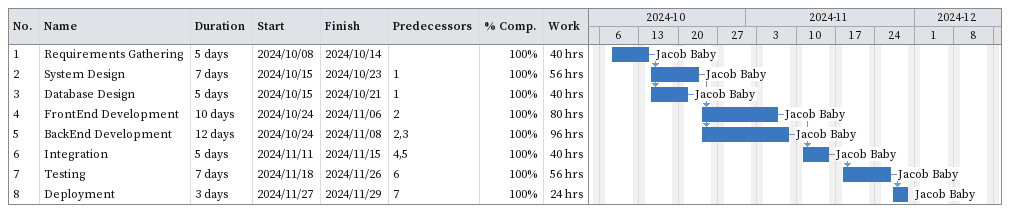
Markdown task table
| ID | Task | Duration | Start | Finish | Predecessors | Resources | % complete | Work (h) |
|---|---|---|---|---|---|---|---|---|
| 1 | Requirements Gathering | 5d | 2024-10-08 | 2024-10-14 |  | Jacob Baby | 100 | 40 |
| 2 | System Design | 7d | 2024-10-15 | 2024-10-23 | 1 | Jacob Baby | 100 | 56 |
| 3 | Database Design | 5d | 2024-10-15 | 2024-10-21 | 1 | Jacob Baby | 100 | 40 |
| 4 | FrontEnd Development | 10d | 2024-10-24 | 2024-11-06 | 2 | Jacob Baby | 100 | 80 |
| 5 | BackEnd Development | 12d | 2024-10-24 | 2024-11-08 | 2, 3 | Jacob Baby | 100 | 96 |
| 6 | Integration | 5d | 2024-11-11 | 2024-11-15 | 4, 5 | Jacob Baby | 100 | 40 |
| 7 | Testing | 7d | 2024-11-18 | 2024-11-26 | 6 | Jacob Baby | 100 | 56 |
| 8 | Deployment | 3d | 2024-11-27 | 2024-11-29 | 7 | Jacob Baby | 100 | 24 |
